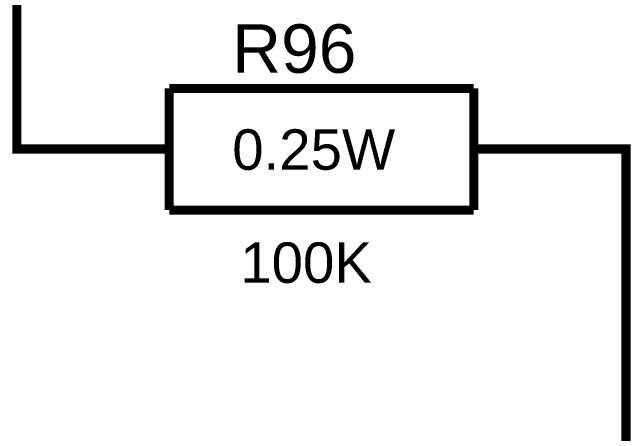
# Model space of a CAD drawing. Header units: millimetres. Extents: x -2024 to 917, y -725 to 13.
# Drawn here: x -1904.07 to -1883.78, y -315.99 to -302.18 of the extents above; entities that cross this region are included whole.
import ezdxf

# ---------------------------------------------------------------- set-up
doc = ezdxf.new("R2010")
doc.units = ezdxf.units.MM
doc.styles.get("Standard").update_dxf_attribs({"font": 'arial.ttf'})

msp = doc.modelspace()

# ---------------------------------------------------------------- linework, layer by layer
at = {"color": 7, "const_width": 0.3}
for points in [[(-1901.42, -306.66), (-1903.92, -306.66), (-1903.92, -294.158)], [(-1898.921, -304.673), (-1898.921, -308.664)], [(-1898.921, -304.673), (-1888.924, -304.673)], [(-1888.924, -304.673), (-1888.924, -308.664)], [(-1898.921, -306.66), (-1901.42, -306.66)], [(-1888.924, -306.66), (-1886.425, -306.66)], [(-1886.425, -306.66), (-1883.926, -306.66), (-1883.926, -321.662)], [(-1898.921, -308.664), (-1888.924, -308.664)]]:
    msp.add_lwpolyline(points, dxfattribs=at)

# ---------------------------------------------------------------- texts
at = {"color": 7}
for s, height, p in [('R96', 1.5897, (-1896.852, -304.16)), ('0.25W', 1.3247, (-1896.852, -307.339)), ('100K', 1.3247, (-1896.588, -311.048))]:
    msp.add_text(s, height=height, dxfattribs=at).set_placement(p)

doc.saveas('drawing.dxf')
